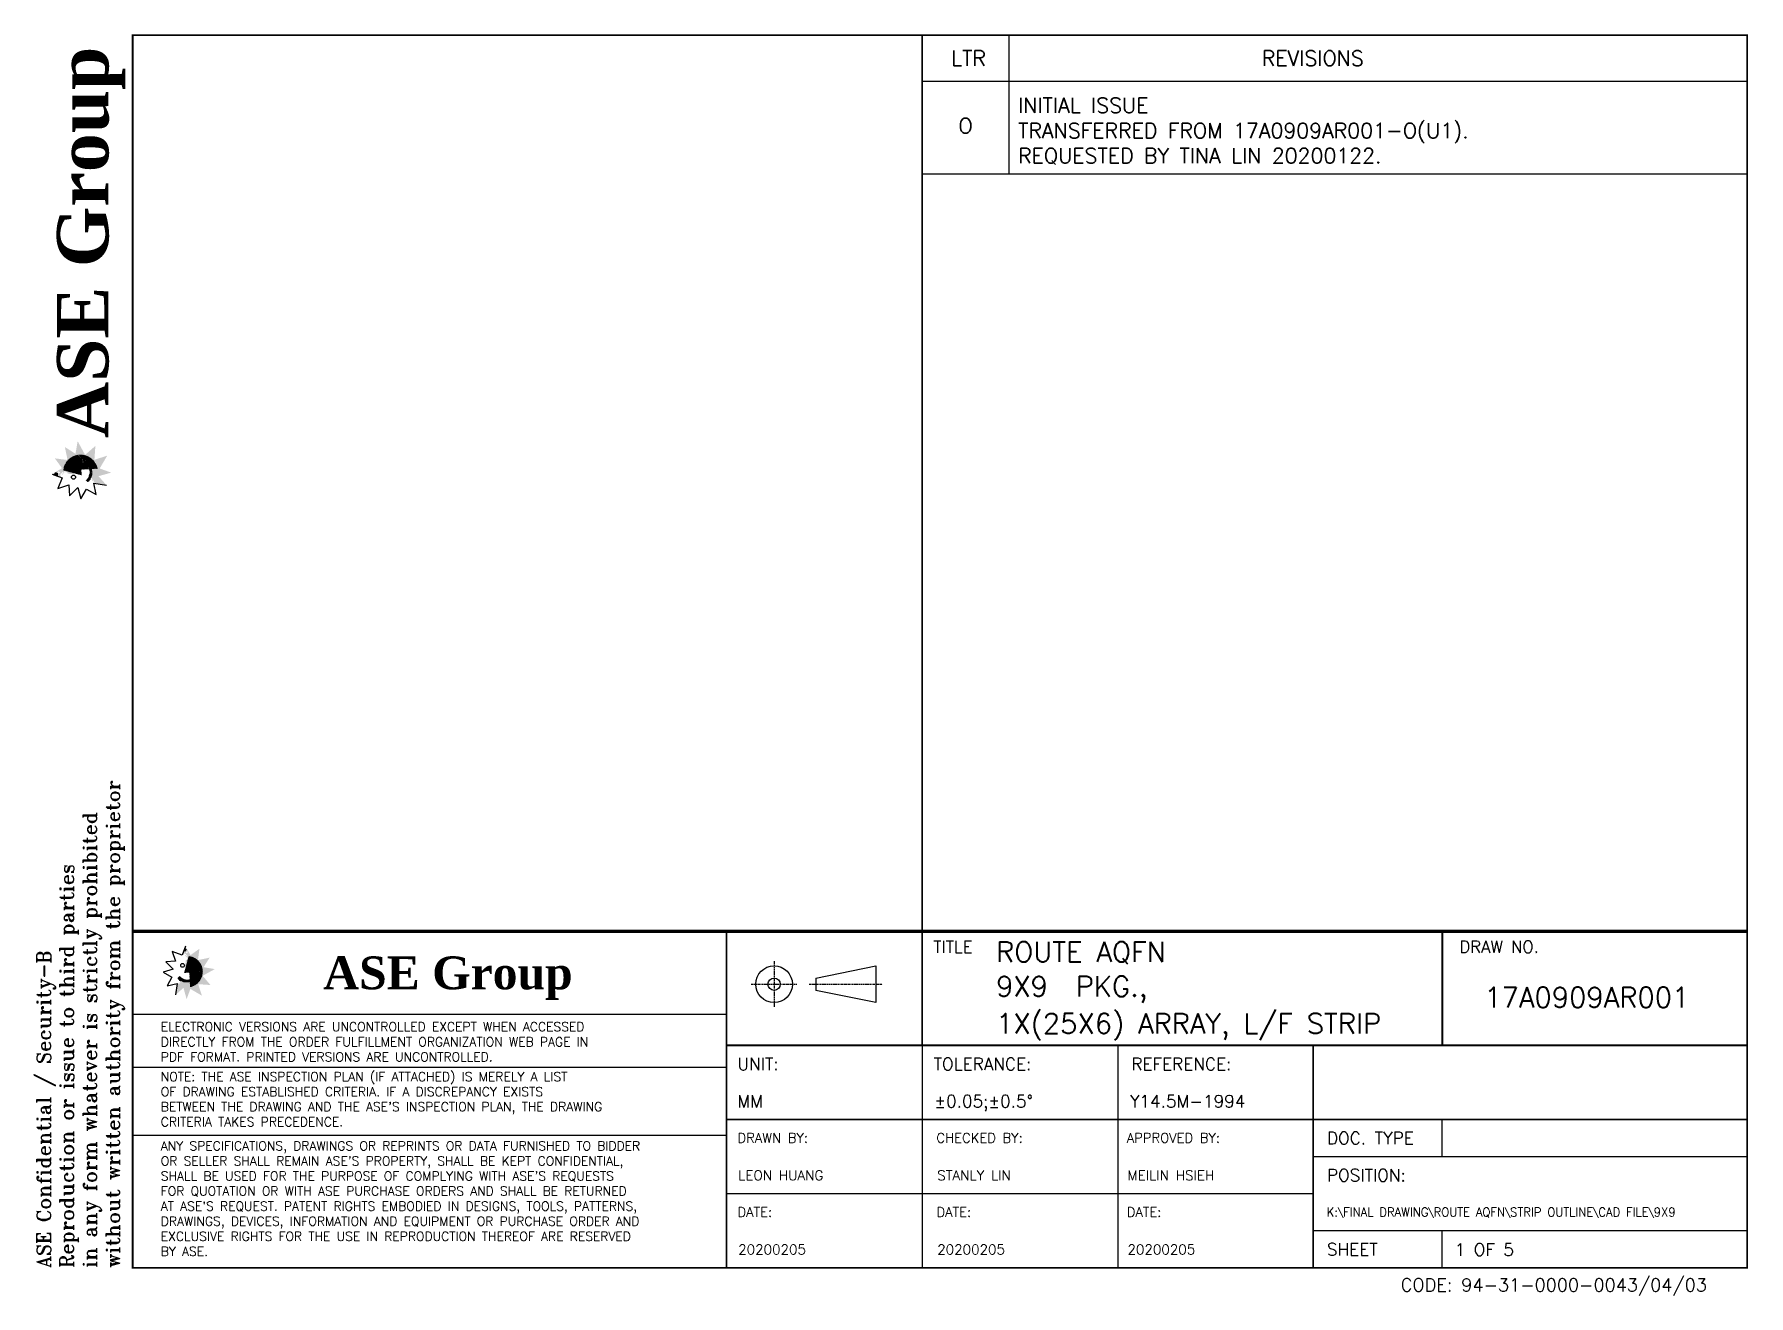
# Paper-space layout 'Layout1.' of a CAD drawing. Header units: millimetres. Extents: x -20 to 258, y -5 to 200.
import ezdxf
from ezdxf.enums import TextEntityAlignment as Align

# ---------------------------------------------------------------- set-up
doc = ezdxf.new("R2010")
doc.units = ezdxf.units.MM
doc.header["$LTSCALE"] = 0.3
doc.linetypes.add('CENTER', pattern=[14.705263, 9.190789, -1.838158, 1.838158, -1.838158])
doc.layers.add('FORMAT', color=7, linetype='Continuous')
doc.styles.add('ROMANS', font='romans')
doc.styles.add('ROMANT', font='romant')
doc.styles.add('SIMPLEX', font='simplex')
doc.styles.get("Standard").update_dxf_attribs({"font": 'simplex.shx'})
pattern_1 = [(0, (18.500586, 25.75255), (0.02121121, 0.04242242), [0, -0.04242242])]
pattern_2 = [(0, (18.500586, 25.75255), (0.017676007, 0.035352015), [0, -0.035352015])]
pattern_3 = [(0, (18.500586, 25.75255), (0.02209501, 0.04419002), [0, -0.04419002])]
pattern_4 = [(0, (18.500586, 25.75255), (0.01944361, 0.038887216), [0, -0.038887216])]
pattern_5 = [(90, (16.26364, 139.579948), (-0.047269075, 0.02363454), [0, -0.047269075])]
pattern_6 = [(90, (16.26364, 139.57995), (-0.04923862, 0.02461931), [0, -0.04923862])]
pattern_7 = [(90, (16.26364, 139.579948), (-0.039390896, 0.01969545), [0, -0.039390896])]
pattern_8 = [(90, (16.26364, 139.579948), (-0.043329986, 0.02166499), [0, -0.043329986])]

# ---------------------------------------------------------------- blocks, each defined once
blk = doc.blocks.new('FORMAT')
at = {"layer": 'FORMAT'}
h = blk.add_hatch(dxfattribs=at)
h.set_pattern_fill('DOTS', scale=0.630254, angle=90, style=0)
h.set_pattern_definition(pattern_7)
h.paths.add_polyline_path([(-12.59, 131.01), (-11.45, 129.42), (-13.03, 128.48), (-12.74, 128.37), (-12.64, 128.52), (-12.53, 128.68), (-12.33, 128.68), (-12.26, 128.57), (-12.13, 128.57), (-12.13, 128.14), (-11.65, 127.96), (-11.6, 128.15), (-11.73, 128.15), (-11.69, 128.26), (-11.73, 128.37), (-11.6, 128.57), (-11.45, 128.66), (-11.34, 128.85), (-11.25, 128.7), (-11.31, 128.61), (-11.38, 128.52), (-11.38, 128.39), (-11.27, 128.39), (-11.25, 128.57), (-11.14, 128.63), (-11.16, 128.72), (-11.14, 128.83), (-11.12, 128.99), (-11.03, 128.99), (-11.03, 128.79), (-10.98, 128.68), (-10.87, 128.85), (-10.78, 128.88), (-10.72, 128.81), (-10.67, 128.77), (-10.61, 128.74), (-10.54, 128.68), (-10.52, 128.52), (-10.1, 128.5), (-9.59, 128.48), (-9.59, 128.57), (-9.63, 128.64), (-11.25, 129.08, -0.857176), (-5.68, 129.34), (-6.62, 129.29, -0.188594), (-6.67, 127.9), (-6.59, 127.71), (-6.46, 127.55), (-6.59, 127.55), (-6.57, 127.42), (-6.31, 127.44), (-6.28, 127.31), (-6.39, 127.2), (-6.26, 127.22), (-6.26, 127.07), (-6.06, 127.07), (-5.99, 126.94), (-4.25, 126.69), (-5.53, 128.13), (-3.48, 128.7), (-5.34, 129.38), (-4.12, 131.45), (-6.2, 130.78), (-6.04, 133.02), (-7.7, 131.58), (-8.91, 133.79), (-9.26, 131.75), (-10.98, 132.85), (-10.54, 130.75)])
h.paths.add_polyline_path([(-12, 128.92), (-11.89, 128.85), (-11.8, 128.79), (-11.76, 128.7), (-11.89, 128.61), (-11.89, 128.59), (-11.93, 128.52), (-12.02, 128.61), (-12.04, 128.66), (-12.11, 128.81)], flags=16)
h = blk.add_hatch(dxfattribs=at)
h.set_pattern_fill('DOTS', color=12, scale=0.756305, angle=90, style=0)
h.set_pattern_definition(pattern_5)
h.paths.add_polyline_path([(-11.25, 129.08), (-8.24, 128.26), (-8.28, 128.76), (-8.47, 128.88), (-8.47, 128.99), (-8.38, 128.96), (-8.38, 129.21), (-8.56, 129.14), (-8.53, 129.27), (-8.45, 129.27), (-8.42, 129.41), (-8.6, 129.41), (-8.58, 129.49), (-8.49, 129.52), (-8.4, 129.6), (-8.27, 129.6), (-8.16, 129.69), (-8.23, 130), (-8.16, 130.07), (-8.11, 130.36), (-8.05, 130.44), (-8.05, 130.66), (-8.09, 130.84), (-8.03, 130.88), (-8.14, 130.97), (-8.27, 130.88), (-8.2, 131), (-8.51, 131.04), (-8.38, 131.15), (-8.23, 131.22), (-8.18, 131.44), (-8.27, 131.48), (-8.38, 131.53), (-8.45, 131.46), (-8.58, 131.48), (-8.56, 131.33), (-8.69, 131.37), (-8.86, 131.58, 0.341598)])
h.paths.add_polyline_path([(-9.68, 129.76, -1), (-9.68, 129.25, -1)], flags=16)
h.paths.add_polyline_path([(-9.11, 130.22), (-8.98, 130.24), (-8.93, 130.22), (-8.93, 130.05), (-9.04, 130.13)], flags=16)
h.paths.add_polyline_path([(-8.82, 130.55), (-8.82, 130.66), (-8.69, 130.66), (-8.69, 130.51)], flags=16)
h.paths.add_polyline_path([(-8.53, 129.98), (-8.47, 130.09), (-8.4, 130), (-8.42, 129.94)], flags=16)
h = blk.add_hatch(dxfattribs=at)
h.set_pattern_fill('DOTS', color=40, scale=0.787818, angle=90, style=0)
h.set_pattern_definition(pattern_6)
h.paths.add_polyline_path([(-9.11, 130.22), (-9.04, 130.13), (-8.93, 130.05), (-8.93, 130.22), (-8.98, 130.24)])
h.paths.add_polyline_path([(-8.82, 130.66), (-8.82, 130.55), (-8.69, 130.51), (-8.69, 130.66)])
h.paths.add_polyline_path([(-8.47, 130.09), (-8.53, 129.98), (-8.42, 129.94), (-8.4, 130)])
h.paths.add_polyline_path([(-7.39, 130.66), (-7.39, 130.53), (-7.21, 130.58), (-7.25, 130.6)])
h = blk.add_hatch(dxfattribs=at)
h.set_pattern_fill('DOTS', color=30, scale=0.819331, angle=90, style=0)
h.set_pattern_definition([(90, (16.26364, 139.57995), (-0.051208165, 0.02560408), [0, -0.051208165])])
h.paths.add_polyline_path([(-8.16, 129.69), (-8.27, 129.6), (-8.4, 129.6), (-8.49, 129.52), (-8.58, 129.49), (-8.6, 129.41), (-8.42, 129.41), (-8.45, 129.27), (-8.53, 129.27), (-8.56, 129.14), (-8.38, 129.21), (-8.38, 128.96), (-8.47, 128.99), (-8.47, 128.88), (-8.28, 128.76), (-8.31, 129.18), (-8.27, 129.19), (-8.23, 129.34), (-7.96, 129.3), (-7.7, 129.27), (-7.74, 129.41), (-7.72, 129.63), (-7.72, 129.83), (-7.85, 129.94), (-7.83, 130.08, 0.016332), (-7.93, 130.12), (-7.89, 130.16), (-8.05, 130.36), (-7.98, 130.44), (-7.85, 130.44), (-7.87, 130.58), (-7.52, 130.6), (-7.43, 130.71), (-7.85, 130.69), (-7.85, 131), (-7.96, 131.11), (-7.89, 131.17), (-7.87, 131.44), (-8, 131.46), (-8.01, 131.57, 0.07598), (-8.86, 131.58), (-8.69, 131.37), (-8.56, 131.33), (-8.58, 131.48), (-8.45, 131.46), (-8.38, 131.53), (-8.27, 131.48), (-8.18, 131.44), (-8.23, 131.22), (-8.38, 131.15), (-8.51, 131.04), (-8.2, 131), (-8.27, 130.88), (-8.14, 130.97), (-8.03, 130.88), (-8.09, 130.84), (-8.05, 130.66), (-8.05, 130.44), (-8.11, 130.36), (-8.16, 130.07), (-8.23, 130)])
h = blk.add_hatch(dxfattribs=at)
h.set_pattern_fill('DOTS', color=42, scale=0.787818, angle=90, style=0)
h.set_pattern_definition(pattern_6)
h.paths.add_polyline_path([(-6.64, 129.29), (-5.68, 129.34, 0.31333), (-8.01, 131.57), (-8, 131.46), (-7.87, 131.44), (-7.89, 131.17), (-7.96, 131.11), (-7.85, 131), (-7.85, 130.69), (-7.43, 130.71), (-7.52, 130.6), (-7.87, 130.58), (-7.85, 130.44), (-7.98, 130.44), (-8.05, 130.36), (-7.89, 130.16), (-7.7, 130.4, -0.208057)])
h.paths.add_polyline_path([(-7.21, 130.58), (-7.39, 130.53), (-7.39, 130.66), (-7.25, 130.6)], flags=16)
h = blk.add_hatch(dxfattribs=at)
h.set_pattern_fill('DOTS', color=76, scale=0.756305, angle=90, style=0)
h.set_pattern_definition(pattern_5)
h.paths.add_polyline_path([(-12.33, 128.68), (-12.53, 128.68), (-12.64, 128.52), (-12.74, 128.37), (-12.13, 128.14), (-12.13, 128.57), (-12.26, 128.57)])
h = blk.add_hatch(dxfattribs=at)
h.set_pattern_fill('DOTS', scale=0.69328, angle=90, style=0)
h.set_pattern_definition(pattern_8)
h.paths.add_polyline_path([(-9.99, 129.71), (-10.1, 129.52), (-9.91, 129.39, -0.551209), (-9.68, 129.76, -0.138441), (-9.55, 129.72), (-9.57, 129.85), (-9.79, 129.87)])
h = blk.add_hatch(dxfattribs=at)
h.set_pattern_fill('DOTS', scale=0.630254, angle=90, style=0)
h.set_pattern_definition(pattern_7)
h.paths.add_polyline_path([(-9.68, 129.25, 1), (-9.68, 129.76, 1)])
h = blk.add_hatch(dxfattribs=at)
h.set_pattern_fill('DOTS', color=42, scale=0.787818, angle=90, style=0)
h.set_pattern_definition(pattern_6)
h.paths.add_polyline_path([(-7.83, 130.08), (-7.85, 129.94), (-7.72, 129.83), (-7.72, 129.63), (-7.74, 129.41), (-7.7, 129.27), (-7.96, 129.3), (-8.23, 129.34), (-8.27, 129.19), (-7.07, 129.26, 0.184125)])
h = blk.add_hatch(dxfattribs=at)
h.set_pattern_fill('DOTS', scale=0.630254, angle=90, style=0)
h.set_pattern_definition(pattern_7)
h.paths.add_polyline_path([(-7.07, 129.26), (-6.64, 129.29, 0.208057), (-7.7, 130.4), (-7.93, 130.12, -0.201062)])
h = blk.add_hatch(dxfattribs=at)
h.set_pattern_fill('DOTS', color=12, scale=0.756305, angle=90, style=0)
h.set_pattern_definition(pattern_5)
h.paths.add_polyline_path([(-6.64, 128.52), (-6.68, 128.66), (-6.72, 128.68), (-6.81, 128.63), (-6.81, 128.5)])
h.paths.add_polyline_path([(-6.88, 127.54), (-7.09, 128.14, -0.134281), (-7.59, 127.46), (-7.26, 127.14, 0.073255)])
h = blk.add_hatch(dxfattribs=at)
h.set_pattern_fill('DOTS', color=40, scale=0.787818, angle=90, style=0)
h.set_pattern_definition(pattern_6)
h.paths.add_polyline_path([(-7.45, 130.11), (-7.41, 130), (-7.28, 129.98), (-7.28, 130), (-7.32, 130.05), (-7.36, 130.09)])
h = blk.add_hatch(dxfattribs=at)
h.set_pattern_fill('DOTS', color=30, scale=0.69328, angle=90, style=0)
h.set_pattern_definition(pattern_8)
h.paths.add_polyline_path([(-6.88, 128.48), (-7, 128.46, -0.051444), (-7.09, 128.14), (-6.88, 127.54, 0.004412), (-6.86, 127.57), (-6.88, 127.88), (-6.95, 127.97), (-6.99, 128.3), (-6.77, 128.19), (-6.81, 128.39)])
h = blk.add_hatch(dxfattribs=at)
h.set_pattern_fill('DOTS', color=42, scale=0.787818, angle=90, style=0)
h.set_pattern_definition(pattern_6)
h.paths.add_polyline_path([(-7.08, 129.26, -0.125982), (-7, 128.46), (-6.88, 128.48), (-6.81, 128.39), (-6.77, 128.19), (-6.99, 128.3), (-6.95, 127.97), (-6.88, 127.88), (-6.86, 127.57, 0.240124), (-6.62, 129.29)])
h.paths.add_polyline_path([(-6.72, 128.68), (-6.68, 128.66), (-6.64, 128.52), (-6.81, 128.5), (-6.81, 128.63)], flags=16)
h = blk.add_hatch(dxfattribs=at)
h.set_pattern_fill('DOTS', scale=0.565632, style=0)
h.set_pattern_definition(pattern_2)
h.paths.add_polyline_path([(10.81, 51.64), (9.38, 50.62), (8.54, 52.05), (8.44, 51.78), (8.58, 51.69), (8.72, 51.59), (8.72, 51.41), (8.62, 51.35), (8.62, 51.24), (8.24, 51.24), (8.08, 50.8), (8.24, 50.76), (8.24, 50.88), (8.34, 50.84), (8.44, 50.88), (8.62, 50.76), (8.7, 50.62), (8.87, 50.52), (8.74, 50.44), (8.66, 50.5), (8.58, 50.56), (8.46, 50.56), (8.46, 50.46), (8.62, 50.44), (8.68, 50.34), (8.76, 50.36), (8.85, 50.34), (8.99, 50.32), (8.99, 50.25), (8.81, 50.25), (8.72, 50.21), (8.87, 50.11), (8.89, 50.03), (8.83, 49.97), (8.8, 49.93), (8.78, 49.87), (8.72, 49.81), (8.58, 49.79), (8.56, 49.41), (8.54, 48.96), (8.62, 48.96), (8.68, 48.99), (9.08, 50.45, -0.857176), (9.31, 45.44), (9.26, 46.29, -0.188594), (8.01, 46.34), (7.84, 46.27), (7.71, 46.15), (7.71, 46.27), (7.59, 46.25), (7.61, 46.01), (7.49, 45.99), (7.39, 46.09), (7.41, 45.97), (7.27, 45.97), (7.27, 45.79), (7.15, 45.72), (6.93, 44.16), (8.22, 45.31), (8.74, 43.48), (9.34, 45.14), (11.21, 44.05), (10.61, 45.91), (12.61, 45.77), (11.32, 47.26), (13.3, 48.35), (11.48, 48.66), (12.46, 50.2), (10.58, 49.81)])
h.paths.add_polyline_path([(8.93, 51.12), (8.87, 51.02), (8.81, 50.94), (8.74, 50.9), (8.66, 51.02), (8.64, 51.02), (8.58, 51.06), (8.66, 51.14), (8.7, 51.16), (8.83, 51.22)], flags=16)
h = blk.add_hatch(dxfattribs=at)
h.set_pattern_fill('DOTS', color=76, scale=0.678759, style=0)
h.set_pattern_definition(pattern_1)
h.paths.add_polyline_path([(8.72, 51.41), (8.72, 51.59), (8.58, 51.69), (8.44, 51.78), (8.24, 51.24), (8.62, 51.24), (8.62, 51.35)])
h = blk.add_hatch(dxfattribs=at)
h.set_pattern_fill('DOTS', color=12, scale=0.678759, style=0)
h.set_pattern_definition(pattern_1)
h.paths.add_polyline_path([(9.08, 50.45), (8.34, 47.75), (8.79, 47.78), (8.89, 47.95), (8.99, 47.95), (8.97, 47.87), (9.19, 47.87), (9.13, 48.03), (9.25, 48.01), (9.25, 47.93), (9.37, 47.91), (9.37, 48.07), (9.45, 48.05), (9.47, 47.97), (9.55, 47.89), (9.55, 47.77), (9.63, 47.67), (9.9, 47.73), (9.96, 47.67), (10.22, 47.63), (10.3, 47.57), (10.5, 47.57), (10.66, 47.61), (10.7, 47.55), (10.78, 47.65), (10.7, 47.77), (10.8, 47.71), (10.84, 47.99), (10.93, 47.87), (10.99, 47.73), (11.19, 47.69), (11.23, 47.77), (11.27, 47.87), (11.21, 47.93), (11.23, 48.05), (11.09, 48.03), (11.13, 48.15), (11.32, 48.3, 0.341598)])
h.paths.add_polyline_path([(9.69, 49.04, -1), (9.23, 49.04, -1)], flags=16)
h.paths.add_polyline_path([(10.1, 48.52), (10.12, 48.4), (10.1, 48.36), (9.94, 48.36), (10.02, 48.46)], flags=16)
h.paths.add_polyline_path([(10.4, 48.27), (10.5, 48.27), (10.5, 48.15), (10.36, 48.15)], flags=16)
h.paths.add_polyline_path([(9.88, 48.01), (9.98, 47.95), (9.9, 47.89), (9.85, 47.91)], flags=16)
h = blk.add_hatch(dxfattribs=at)
h.set_pattern_fill('DOTS', color=30, scale=0.735322, style=0)
h.set_pattern_definition([(0, (18.500586, 25.75255), (0.02297881, 0.04595762), [0, -0.04595762])])
h.paths.add_polyline_path([(9.63, 47.67), (9.55, 47.77), (9.55, 47.89), (9.47, 47.97), (9.45, 48.05), (9.37, 48.07), (9.37, 47.91), (9.25, 47.93), (9.25, 48.01), (9.13, 48.03), (9.19, 47.87), (8.97, 47.87), (8.99, 47.95), (8.89, 47.95), (8.79, 47.78), (9.17, 47.8), (9.17, 47.77), (9.31, 47.73), (9.27, 47.49), (9.25, 47.26), (9.37, 47.29), (9.57, 47.28), (9.75, 47.28), (9.85, 47.39), (9.97, 47.38, 0.016332), (10.01, 47.46), (10.05, 47.43), (10.22, 47.57), (10.3, 47.51), (10.3, 47.39), (10.42, 47.41), (10.44, 47.1), (10.54, 47.02), (10.52, 47.39), (10.8, 47.39), (10.9, 47.49), (10.95, 47.43), (11.19, 47.41), (11.21, 47.53), (11.31, 47.53, 0.07598), (11.32, 48.3), (11.13, 48.15), (11.09, 48.03), (11.23, 48.05), (11.21, 47.93), (11.27, 47.87), (11.23, 47.77), (11.19, 47.69), (10.99, 47.73), (10.93, 47.87), (10.84, 47.99), (10.8, 47.71), (10.7, 47.77), (10.78, 47.65), (10.7, 47.55), (10.66, 47.61), (10.5, 47.57), (10.3, 47.57), (10.22, 47.63), (9.96, 47.67), (9.9, 47.73)])
h = blk.add_hatch(dxfattribs=at)
h.set_pattern_fill('DOTS', color=42, scale=0.70704, style=0)
h.set_pattern_definition(pattern_3)
h.paths.add_polyline_path([(9.97, 47.38), (9.85, 47.39), (9.75, 47.28), (9.57, 47.28), (9.37, 47.29), (9.25, 47.26), (9.27, 47.49), (9.31, 47.73), (9.17, 47.77), (9.24, 46.69, 0.184125)])
h = blk.add_hatch(dxfattribs=at)
h.set_pattern_fill('DOTS', scale=0.565632, style=0)
h.set_pattern_definition(pattern_2)
h.paths.add_polyline_path([(9.23, 49.04, 1), (9.69, 49.04, 1)])
h = blk.add_hatch(dxfattribs=at)
h.set_pattern_fill('DOTS', scale=0.565632, style=0)
h.set_pattern_definition(pattern_2)
h.paths.add_polyline_path([(9.24, 46.69), (9.26, 46.31, 0.208057), (10.27, 47.26), (10.01, 47.46, -0.201062)])
h = blk.add_hatch(dxfattribs=at)
h.set_pattern_fill('DOTS', color=42, scale=0.70704, style=0)
h.set_pattern_definition(pattern_3)
h.paths.add_polyline_path([(9.26, 46.31), (9.31, 45.44, 0.31333), (11.31, 47.53), (11.21, 47.53), (11.19, 47.41), (10.95, 47.43), (10.9, 47.49), (10.8, 47.39), (10.52, 47.39), (10.54, 47.02), (10.44, 47.1), (10.42, 47.41), (10.3, 47.39), (10.3, 47.51), (10.22, 47.57), (10.05, 47.43), (10.27, 47.26, -0.208057)])
h.paths.add_polyline_path([(10.42, 46.82), (10.38, 46.98), (10.5, 46.98), (10.44, 46.86)], flags=16)
h = blk.add_hatch(dxfattribs=at)
h.set_pattern_fill('DOTS', scale=0.622195, style=0)
h.set_pattern_definition(pattern_4)
h.paths.add_polyline_path([(9.65, 49.31), (9.47, 49.41), (9.36, 49.24, -0.551209), (9.69, 49.04, -0.138441), (9.65, 48.92), (9.77, 48.94), (9.79, 49.14)])
h = blk.add_hatch(dxfattribs=at)
h.set_pattern_fill('DOTS', color=40, scale=0.70704, style=0)
h.set_pattern_definition(pattern_3)
h.paths.add_polyline_path([(10.1, 48.52), (10.02, 48.46), (9.94, 48.36), (10.1, 48.36), (10.12, 48.4)])
h.paths.add_polyline_path([(10.5, 48.27), (10.4, 48.27), (10.36, 48.15), (10.5, 48.15)])
h.paths.add_polyline_path([(9.98, 47.95), (9.88, 48.01), (9.85, 47.91), (9.9, 47.89)])
h.paths.add_polyline_path([(10.5, 46.98), (10.38, 46.98), (10.42, 46.82), (10.44, 46.86)])
h = blk.add_hatch(dxfattribs=at)
h.set_pattern_fill('DOTS', color=12, scale=0.678759, style=0)
h.set_pattern_definition(pattern_1)
h.paths.add_polyline_path([(8.58, 46.3), (8.7, 46.34), (8.72, 46.38), (8.68, 46.46), (8.56, 46.46)])
h.paths.add_polyline_path([(7.7, 46.52), (8.24, 46.71, -0.134281), (7.62, 47.16), (7.34, 46.87, 0.073255)])
h = blk.add_hatch(dxfattribs=at)
h.set_pattern_fill('DOTS', color=30, scale=0.622195, style=0)
h.set_pattern_definition(pattern_4)
h.paths.add_polyline_path([(8.54, 46.52), (8.52, 46.63, -0.051444), (8.24, 46.71), (7.7, 46.52, 0.004412), (7.72, 46.5), (8, 46.52), (8.08, 46.58), (8.38, 46.62), (8.28, 46.42), (8.46, 46.46)])
h = blk.add_hatch(dxfattribs=at)
h.set_pattern_fill('DOTS', color=42, scale=0.70704, style=0)
h.set_pattern_definition(pattern_3)
h.paths.add_polyline_path([(9.24, 46.7, -0.125982), (8.52, 46.63), (8.54, 46.52), (8.46, 46.46), (8.28, 46.42), (8.38, 46.62), (8.08, 46.58), (8, 46.52), (7.72, 46.5, 0.240124), (9.26, 46.29)])
h.paths.add_polyline_path([(8.72, 46.38), (8.7, 46.34), (8.58, 46.3), (8.56, 46.46), (8.68, 46.46)], flags=16)
h = blk.add_hatch(dxfattribs=at)
h.set_pattern_fill('DOTS', color=40, scale=0.70704, style=0)
h.set_pattern_definition(pattern_3)
h.paths.add_polyline_path([(10, 47.04), (9.9, 47), (9.88, 46.88), (9.9, 46.88), (9.94, 46.92), (9.98, 46.96)])
for p, q in [((127.84, 192.07), (261.45, 192.07)), ((110.61, 46.89), (120.37, 48.87)), ((120.37, 48.87), (120.37, 42.92)), ((110.61, 46.89), (110.61, 44.9)), ((120.37, 42.92), (110.61, 44.9)), ((96.17, 41), (0, 41)), ((127.84, 36), (127.84, 0)), ((159.51, 36), (159.51, 0)), ((96.17, 32.41), (0, 32.41)), ((212.08, 18), (212.08, 24)), ((96.17, 21.4), (0, 21.4)), ((191.17, 18), (261.45, 18)), ((191.17, 12), (96.17, 12)), ((261.45, 6), (191.17, 6)), ((212.08, 0), (212.08, 6))]:
    blk.add_line(p, q, dxfattribs=at)
at = {"layer": 'FORMAT', "color": 7}
for p, q in [((-10.54, 130.75), (-10.55, 130.75)), ((-13.03, 128.48), (-11.43, 127.88)), ((-11.43, 127.88), (-12.11, 126.11)), ((-12.11, 126.11), (-10.35, 126.72)), ((-10.35, 126.72), (-10.25, 124.93)), ((-10.25, 124.93), (-8.88, 126.27)), ((-8.88, 126.27), (-8.37, 124.48)), ((-8.37, 124.48), (-7.48, 126.05)), ((-7.48, 126.05), (-5.91, 125.19)), ((-6.29, 126.98), (-4.25, 126.69)), ((-5.91, 125.19), (-6.29, 126.98)), ((-4.25, 126.69), (-4.26, 126.69)), ((6.42, 51.21), (6.96, 49.64)), ((8, 50.6), (6.42, 51.21)), ((8.54, 52.05), (8, 50.6)), ((6.56, 48.32), (4.95, 47.86)), ((4.95, 47.86), (6.36, 47.06)), ((6.96, 49.64), (5.35, 49.55)), ((5.35, 49.55), (6.56, 48.32)), ((10.58, 49.81), (10.58, 49.82)), ((6.36, 47.06), (5.58, 45.65)), ((5.58, 45.65), (7.19, 46)), ((7.19, 46), (6.93, 44.16)), ((6.93, 44.16), (6.94, 44.17))]:
    blk.add_line(p, q, dxfattribs=at)
at = {"layer": 'FORMAT', "linetype": 'CENTER', "ltscale": 0.1}
for p, q in [((103.87, 49.61), (103.87, 42.18)), ((100.15, 45.9), (107.59, 45.9)), ((109.54, 45.9), (121.44, 45.9))]:
    blk.add_line(p, q, dxfattribs=at)
at = {"layer": 'FORMAT', "const_width": 0.293}
blk.add_lwpolyline([(0, 0), (261.45, 0), (261.45, 199.5), (0, 199.5)], close=True, dxfattribs=at)
at = {"layer": 'FORMAT'}
for points, const_width in [([(127.84, 199.5), (127.84, 54.46)], 0.293), ([(0, 54.46), (261.45, 54.46)], 0.5), ([(96.17, 54.46), (96.17, 0)], 0.293), ([(212.08, 54.46), (212.08, 36)], 0.293), ([(261.45, 36), (96.17, 36)], 0.293), ([(191.17, 36), (191.17, 0)], 0.293), ([(261.45, 24), (96.17, 24)], 0.293)]:
    blk.add_lwpolyline(points, dxfattribs=dict(at, const_width=const_width))
blk.add_lwpolyline([(127.84, 54.46, 0.293, 0.293, 0), (127.84, 36, 0.293, 0.293, 0)], format="xyseb", dxfattribs=at)
at = {"layer": 'FORMAT', "color": 7}
for centre, radius in [((-9.58, 127.97), 0.34), ((8.08, 48.95), 0.305)]:
    blk.add_circle(centre, radius, dxfattribs=at)
at = {"layer": 'FORMAT'}
for radius in [2.97, 0.991]:
    blk.add_circle((103.87, 45.9), radius, dxfattribs=at)
at = {"color": 3, "ltscale": 0.02, "insert": (-15.51, 0), "char_height": 1.6, "width": 105.763, "attachment_point": 1, "rotation": 90, "style": 'ROMANT'}
blk.add_mtext('{\\H1.4x;ASE Confidential / Security-B     \\PReproduction or issue to third parties\\Pin any form whatever is strictly prohibited\\fTimes New Roman|b0|i1|c238|p18;\\H0.7143x;\\P\\Fromant|c136;\\H1.4x;without written authority from the proprietor}', dxfattribs=at)
at = {"insert": (205.34, -1.71), "char_height": 2.1, "width": 57.9196, "attachment_point": 1}
blk.add_mtext('CODE: 94-31-0000-0043/04/03', dxfattribs=at)
at = {"layer": 'FORMAT'}
for s, p in [('LTR', (135.36, 195.78)), ('REVISIONS', (191.11, 195.78))]:
    blk.add_text(s, height=2.439, dxfattribs=at).set_placement(p, align=Align.MIDDLE_CENTER)
at = {"layer": 'FORMAT', "style": 'SIMPLEX'}
blk.add_text('TITLE', height=1.951, dxfattribs=at).set_placement((129.64, 50.99))
at = {"layer": 'FORMAT'}
for s, height, p in [('DRAW NO.', 1.951, (214.84, 50.99)), ('DRAWN BY:', 1.561, (97.93, 20.25)), ('CHECKED BY:', 1.5609, (130.16, 20.25)), ('APPROVED BY:', 1.5609, (160.97, 20.25)), ('DATE:', 1.561, (97.93, 8.25)), ('DATE:', 1.561, (130.16, 8.25)), ('DATE:', 1.561, (160.97, 8.25))]:
    blk.add_text(s, height=height, dxfattribs=at).set_placement(p)
at = {"layer": 'FORMAT', "color": 3, "insert": (-6.74, 165.97), "char_height": 8.3407, "attachment_point": 5, "rotation": 90, "line_spacing_factor": 1.5, "style": 'ROMANS'}
blk.add_mtext('{\\fTimes New Roman|b1|i0|c0|p18;ASE Group}', dxfattribs=at)
at = {"layer": 'FORMAT', "color": 7, "insert": (51.06, 46.88), "char_height": 5.3161, "attachment_point": 5}
blk.add_mtext('{\\fTimes New Roman|b1|i0|c0|p18;ASE Group}', dxfattribs=at)
at = {"layer": 'FORMAT', "char_height": 1.4633, "attachment_point": 1}
for s, insert in [('ELECTRONIC VERSIONS ARE UNCONTROLLED EXCEPT WHEN ACCESSED\\PDIRECTLY FROM THE ORDER FULFILLMENT ORGANIZATION WEB PAGE IN \\PPDF FORMAT. PRINTED VERSIONS ARE UNCONTROLLED.', (4.55, 39.75)), ("NOTE: THE ASE INSPECTION PLAN (IF ATTACHED) IS MERELY A LIST \\POF DRAWING ESTABLISHED CRITERIA. IF A DISCREPANCY EXISTS \\PBETWEEN THE DRAWING AND THE ASE'S INSPECTION PLAN, THE DRAWING \\PCRITERIA TAKES PRECEDENCE.", (4.55, 31.68)), ("{\\Fsimplex.shx;ANY SPECIFICATIONS, DRAWINGS OR REPRINTS OR DATA FURNISHED TO BIDDER\\POR SELLER SHALL REMAIN ASE'S PROPERTY, SHALL BE KEPT CONFIDENTIAL, \\PSHALL BE USED FOR THE PURPOSE OF COMPLYING WITH ASE'S REQUESTS \\PFOR QUOTATION OR WITH ASE PURCHASE ORDERS AND SHALL BE RETURNED\\PAT ASE'S REQUEST. PATENT RIGHTS EMBODIED IN DESIGNS, TOOLS, PATTERNS, \\PDRAWINGS, DEVICES, INFORMATION AND EQUIPMENT OR PURCHASE ORDER AND \\PEXCLUSIVE RIGHTS FOR THE USE IN REPRODUCTION THEREOF ARE RESERVED \\PBY ASE.}", (4.55, 20.47))]:
    blk.add_mtext(s, dxfattribs=dict(at, insert=insert))
at = {"layer": 'FORMAT', "char_height": 2, "width": 28.0205, "attachment_point": 4}
for s, insert in [('UNIT:', (97.94, 32.99)), ('TOLERANCE:', (129.69, 32.99)), ('REFERENCE:', (161.73, 32.99)), ('DOC. TYPE', (193.4, 20.99)), ('POSITION:', (193.4, 14.99)), ('SHEET', (193.4, 2.99))]:
    blk.add_mtext(s, dxfattribs=dict(at, insert=insert))
at = {"layer": 'FORMAT'}
for tag, p, height in [('TITLE1', (139.81, 49.51), 3.27), ('TITLE2', (139.81, 43.91), 3.27), ('DRAW_NO', (214.56, 41.85), 3.27), ('TITLE3', (139.81, 37.91), 3.27), ('MATERIAL_TYPE:', (193.17, 31.96), 2), ('UNIT', (97.93, 25.96), 2), ('TOLERANCE', (129.83, 25.96), 2), ('REFERENCE', (161.5, 25.96), 2), ('MATERIAL', (193.17, 25.96), 2), ('DOCU_TYPE', (214.07, 19.96), 2), ('DRAWN_BY', (98.05, 14.17), 1.6), ('CHECKED_BY', (130.29, 14.17), 1.6), ('APPROVAED_BY', (161.1, 14.17), 1.6), ('POSITION', (193.37, 8.29), 1.6), ('DRAWN_DATE', (98.05, 2.17), 1.6), ('CHECKED_DATE', (130.29, 2.17), 1.6), ('APPROVED_DATE', (161.1, 2.17), 1.6), ('SHEET', (214.07, 1.96), 2)]:
    blk.add_attdef(tag, p, '', height=height, dxfattribs=at)
blk = doc.blocks.new('DWG')
at = {"layer": 'FORMAT'}
blk.add_text('17A0909AR001', height=3.2694, dxfattribs=at).set_placement((217.03, 10.7))

psp = doc.layouts.new('Layout1.')

# ---------------------------------------------------------------- linework, layer by layer
at = {"layer": 'FORMAT'}
for p, q in [((138.27, 199.5), (138.27, 177.08)), ((124.22, 177.08), (257.83, 177.08))]:
    psp.add_line(p, q, dxfattribs=at)

# ---------------------------------------------------------------- block references
ref = psp.add_blockref('FORMAT', (-3.62, 0))
ref.add_attrib('TOLERANCE', '%%P0.05;%%p0.5%%D', (126.22, 25.96), dxfattribs={"layer": 'FORMAT', "height": 2})
ref.add_attrib('CHECKED_BY', 'STANLY LIN', (126.67, 14.17), dxfattribs={"layer": 'FORMAT', "height": 1.6})
ref.add_attrib('CHECKED_DATE', '20200205', (126.67, 2.17), dxfattribs={"layer": 'FORMAT', "height": 1.6})
ref.add_attrib('DRAWN_DATE', '20200205', (94.44, 2.17), dxfattribs={"layer": 'FORMAT', "height": 1.6})
ref.add_attrib('DRAWN_BY', 'LEON HUANG', (94.44, 14.17), dxfattribs={"layer": 'FORMAT', "height": 1.6})
ref.add_attrib('UNIT', 'MM', (94.31, 25.96), dxfattribs={"layer": 'FORMAT', "height": 2})
ref.add_attrib('REFERANCE', 'Y14.5M-1994', (157.88, 25.96), dxfattribs={"layer": 'FORMAT', "height": 2})
ref.add_attrib('APPROVAED_BY', 'MEILIN HSIEH', (157.48, 14.17), dxfattribs={"layer": 'FORMAT', "height": 1.6})
ref.add_attrib('APPROVED_DATE', '20200205', (157.48, 2.17), dxfattribs={"layer": 'FORMAT', "height": 1.6})
ref.add_attrib('TITLE2', '9X9  PKG.,', (136.2, 43.91), dxfattribs={"layer": 'FORMAT', "height": 3.269})
ref.add_attrib('TITLE1', 'ROUTE AQFN', (136.2, 49.51), dxfattribs={"layer": 'FORMAT', "height": 3.269})
ref.add_attrib('TITLE3', '1X(25X6) ARRAY, L/F STRIP', (136.2, 37.91), dxfattribs={"layer": 'FORMAT', "height": 3.2694})
ref.add_attrib('POSITION', 'K:\\FINAL DRAWING\\ROUTE AQFN\\STRIP OUTLINE\\CAD FILE\\9X9', (189.75, 8.29), dxfattribs={"layer": 'FORMAT', "height": 1.45, "width": 0.95})
ref.add_attrib('SHEET', '1 OF 5', (210.46, 1.96), dxfattribs={"layer": 'FORMAT', "height": 2})
psp.add_blockref('DWG', (-1.77, 31.44), dxfattribs=at)

# ---------------------------------------------------------------- texts
for s, insert, char_height, width, attachment_point in [('INITIAL ISSUE\\PTRANSFERRED FROM 17A0909AR001-O(U1).\\PREQUESTED BY TINA LIN 20200122.', (139.77, 189.35), 2.4389, 118.0585, 1), ('O', (131.25, 184.85), 2.44, 11.2654, 5)]:
    psp.add_mtext(s, dxfattribs=dict(insert=insert, char_height=char_height, width=width, attachment_point=attachment_point))

doc.saveas('drawing.dxf')
